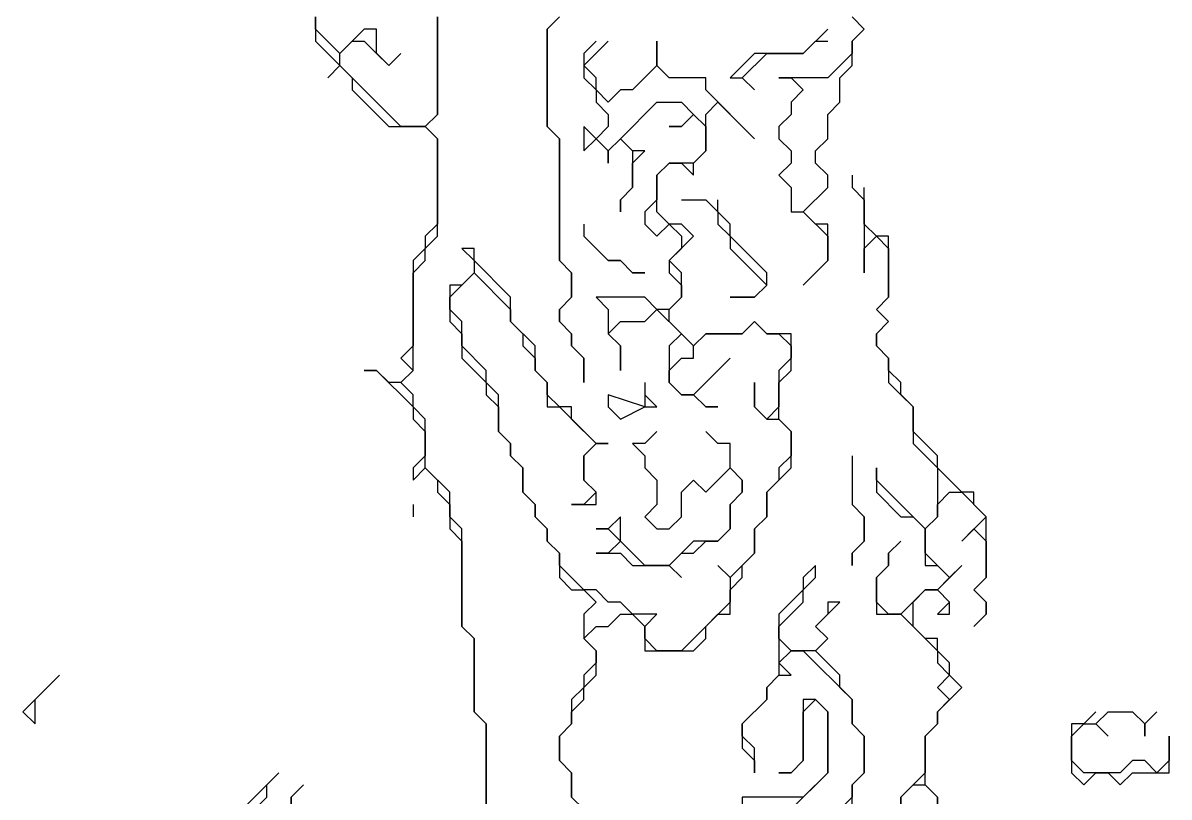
# Model space of a CAD drawing. Header units: metres. Extents: x 76363 to 76886, y 81203 to 81673.
# Drawn here: x 76397.8 to 76435.4, y 81462.6 to 81488 of the extents above; entities that cross this region are included whole.
import ezdxf

# ---------------------------------------------------------------- set-up
doc = ezdxf.new("R2010")
doc.units = ezdxf.units.M

msp = doc.modelspace()

# ---------------------------------------------------------------- linework, layer by layer
for points in [[(76411.4, 81488.2, 228.145), (76411.4, 81485, 228.43), (76411, 81484.6, 228.956), (76410.2, 81484.6, 229.065), (76408.2, 81486.6, 229.01), (76408.2, 81487, 228.95), (76408.6, 81487.4, 228.815), (76409, 81487.4, 228.655), (76409.8, 81486.6, 228.467), (76410.2, 81487, 228.49), (76409.8, 81486.6, 228.467), (76409.4, 81487, 228.485), (76409.4, 81487.8, 228.6), (76409, 81487.8, 228.72), (76408.2, 81487, 228.95), (76407.4, 81487.8, 229.105), (76407.4, 81488.2, 229.09)], [(76407.4, 81488.2, 229.09), (76407.4, 81487.4, 229.12), (76408.2, 81486.6, 229.01), (76407.8, 81486.2, 229.07), (76408.2, 81486.6, 229.01), (76408.6, 81486.2, 228.92), (76408.6, 81485.8, 229.027), (76409.8, 81484.6, 229.22), (76411, 81484.6, 228.956), (76411.4, 81484.2, 228.913), (76411.4, 81481.4, 229.035), (76411, 81481, 229.137), (76411, 81480.6, 229.113), (76410.6, 81480.2, 229.1), (76410.6, 81477.4, 229.06), (76410.2, 81477, 229.08), (76410.6, 81476.6, 229.02), (76410.2, 81476.2, 229.235), (76409.8, 81476.2, 229.39), (76409.4, 81476.6, 229.26), (76409, 81476.6, 229.34), (76409.4, 81476.6, 229.26), (76410.6, 81475.4, 229.345), (76410.6, 81475, 229.407), (76411, 81474.6, 229.375), (76411, 81473.8, 229.65), (76410.6, 81473.4, 229.57), (76410.6, 81473, 229.625), (76411, 81473.4, 229.56), (76411.4, 81473, 229.067), (76411.4, 81472.6, 228.918), (76411.8, 81472.2, 228.587), (76411.8, 81471.4, 228.75), (76412.2, 81471, 228.535), (76412.2, 81468.2, 228.927), (76412.6, 81467.8, 228.81), (76412.6, 81465.4, 229.435), (76413, 81465, 229.163), (76413, 81460.6, 229.375)], [(76413, 81460.6, 229.375), (76413, 81465, 229.163), (76412.6, 81465.4, 229.435), (76412.6, 81467.8, 228.81), (76412.2, 81468.2, 228.927), (76412.2, 81471.4, 228.423), (76411.8, 81471.8, 228.69), (76411.8, 81472.6, 228.543), (76411, 81473.4, 229.56), (76411, 81475, 229.118), (76410.6, 81475.4, 229.345), (76410.6, 81475.8, 229.157), (76410.2, 81476.2, 229.235), (76410.6, 81476.6, 229.02), (76410.6, 81479.8, 229.033), (76411, 81480.2, 229.073), (76411, 81480.6, 229.113), (76411.4, 81481, 229.06), (76411.4, 81484.2, 228.913), (76411, 81484.6, 228.956), (76411.4, 81485, 228.43), (76411.4, 81488.2, 228.145)], [(76415.4, 81488.2, 219.865), (76415, 81487.8, 220.023), (76415, 81484.6, 220.55), (76415.4, 81484.2, 220.583), (76415.4, 81480.2, 220.813), (76415.8, 81479.8, 220.7), (76415.8, 81479, 220.735), (76415.4, 81478.6, 221.317), (76415.4, 81478.2, 221.337), (76415.8, 81477.8, 221.085), (76415.8, 81477.4, 221.204), (76416.2, 81477, 220.8), (76416.2, 81476.2, 220.92), (76416.2, 81477, 220.8), (76415.8, 81477.4, 221.204), (76415.8, 81477.8, 221.085), (76415.4, 81478.2, 221.337), (76415.4, 81478.6, 221.317), (76415.8, 81479, 220.735), (76415.8, 81479.8, 220.7), (76415.4, 81480.2, 220.813), (76415.4, 81484.2, 220.583), (76415, 81484.6, 220.55), (76415, 81487.8, 220.023), (76415.4, 81488.2, 219.865)], [(76425, 81488.2, 219.3), (76425.4, 81487.8, 219.155), (76425, 81487.4, 219.17), (76425, 81487, 219.16), (76424.2, 81486.2, 219.4), (76422.6, 81486.2, 219.98), (76423, 81486.2, 219.927), (76423.4, 81485.8, 219.615), (76423, 81485.4, 219.63), (76423, 81485, 219.7), (76422.6, 81484.6, 219.795), (76422.6, 81484.2, 219.81), (76423, 81483.8, 219.72), (76423, 81483.4, 219.605), (76422.6, 81483, 219.76), (76423, 81482.6, 219.82), (76423, 81481.8, 219.785), (76423.4, 81481.8, 219.653), (76424.2, 81481, 219.59), (76424.2, 81480.2, 219.707), (76423.4, 81479.4, 219.98), (76424.2, 81480.2, 219.707), (76424.2, 81481.4, 219.49), (76423.8, 81481.4, 219.57), (76423.4, 81481.8, 219.653), (76424.2, 81482.6, 219.2), (76424.2, 81483, 219.23), (76423.8, 81483.4, 219.32), (76423.8, 81483.8, 219.33), (76424.2, 81484.2, 219.2), (76424.2, 81485, 219.23), (76424.6, 81485.4, 219.1), (76424.6, 81486.2, 219.12), (76425, 81486.6, 219.15), (76425, 81487.4, 219.17), (76425.4, 81487.8, 219.155)], [(76424.2, 81487.8, 219.62), (76423.4, 81487, 219.975), (76421.8, 81487, 220.1), (76421, 81486.2, 220.14), (76421.4, 81486.2, 220.135), (76421.8, 81485.8, 220.005), (76421.4, 81486.2, 220.135), (76422.2, 81487, 220.205), (76423.4, 81487, 219.975), (76423.8, 81487.4, 219.8), (76424.2, 81487.4, 219.72)], [(76416.6, 81487.4, 219.97), (76416.2, 81487, 219.88), (76416.2, 81486.2, 220.035), (76416.6, 81485.8, 219.98), (76416.6, 81485.4, 219.96), (76417, 81485, 219.98), (76417, 81484.6, 220.003), (76416.6, 81484.2, 220.295), (76416.2, 81484.6, 220.39), (76416.2, 81483.8, 220.557), (76416.6, 81484.2, 220.295), (76417, 81483.8, 220.28), (76417, 81483.4, 220.33), (76417, 81483.8, 220.28), (76417.4, 81484.2, 220.21), (76417.8, 81483.8, 220.345), (76417.8, 81482.6, 220.29), (76417.4, 81482.2, 220.2), (76417.4, 81481.8, 220.185), (76417.4, 81482.2, 220.2), (76417.8, 81482.6, 220.29), (76417.8, 81483.4, 220.33), (76418.2, 81483.8, 220.31), (76417.8, 81483.8, 220.345), (76417.4, 81484.2, 220.21), (76418.6, 81485.4, 220.14), (76419.4, 81485.4, 220.26), (76419.8, 81485, 220.21), (76419.4, 81484.6, 220.37), (76419, 81484.6, 220.3), (76419.4, 81484.6, 220.37), (76419.8, 81485, 220.21), (76420.2, 81484.6, 220.26), (76420.2, 81483.8, 220.49), (76419.8, 81483.4, 220.63), (76419, 81483.4, 220.55), (76418.6, 81483, 220.54), (76418.6, 81482.2, 220.655), (76418.2, 81481.8, 220.38), (76418.2, 81481.4, 220.567), (76418.6, 81481, 220.68), (76419, 81481.4, 220.7), (76419.4, 81481, 220.53), (76419.4, 81480.6, 220.38), (76419, 81480.2, 220.34), (76419, 81479.8, 220.27), (76419.4, 81479.4, 220.37), (76419.4, 81479, 220.36), (76419, 81478.6, 220.243), (76418.6, 81478.6, 220.017), (76418.2, 81479, 219.84), (76416.6, 81479, 220.22), (76417, 81478.6, 220.05), (76417, 81477.8, 220.2), (76417.4, 81477.4, 220.22), (76417.4, 81476.6, 220.21), (76417.4, 81477.4, 220.22), (76417, 81477.8, 220.2), (76417.4, 81478.2, 219.95), (76418.2, 81478.2, 220.1), (76418.6, 81478.6, 220.017), (76419.4, 81477.8, 220.46), (76419, 81477.4, 220.41), (76419, 81476.2, 220.32), (76419.4, 81475.8, 220.393), (76419.8, 81475.8, 220.3), (76420.2, 81475.4, 220.51), (76420.6, 81475.4, 220.51), (76420.2, 81475.4, 220.51), (76419.8, 81475.8, 220.3), (76421, 81477, 220.27), (76419.8, 81475.8, 220.3), (76419.4, 81475.8, 220.393), (76419, 81476.2, 220.32), (76419, 81476.6, 220.33), (76419.4, 81477, 220.425), (76419.8, 81477, 220.43), (76419.8, 81477.4, 220.52), (76420.2, 81477.8, 220.437), (76421.4, 81477.8, 220.61), (76421.8, 81478.2, 220.43), (76422.2, 81477.8, 220.52), (76422.6, 81477.8, 220.47), (76423, 81477.4, 220.58), (76423, 81477, 220.61), (76422.6, 81476.6, 220.703), (76422.6, 81475.4, 220.655), (76422.2, 81475, 220.71), (76421.8, 81475.4, 220.69), (76421.8, 81476.2, 220.61), (76421.8, 81475.4, 220.69), (76422.2, 81475, 220.71), (76422.6, 81475, 220.63), (76423, 81474.6, 220.65), (76423, 81473.8, 220.88), (76422.6, 81473.4, 221.14), (76422.6, 81473, 221.155), (76422.2, 81472.6, 221.397), (76422.2, 81471.8, 221.6), (76421.8, 81471.4, 221.82), (76421.8, 81470.6, 221.8), (76421, 81469.8, 221.867), (76420.6, 81470.2, 221.73), (76421, 81469.8, 221.867), (76421, 81469, 222.06), (76419.4, 81467.4, 222.07), (76418.6, 81467.4, 222.07), (76418.2, 81467.8, 222.01), (76418.2, 81468.2, 221.84), (76418.6, 81468.6, 221.74), (76417.8, 81468.6, 221.715), (76417.4, 81469, 221.69), (76417, 81469, 221.69), (76416.6, 81469.4, 221.955), (76416.2, 81469.4, 222.188), (76415.4, 81470.2, 222.563), (76415.4, 81470.6, 222.53), (76415, 81471, 222.718), (76415, 81471.4, 222.747), (76414.6, 81471.8, 223.24), (76414.6, 81472.2, 223.29), (76414.2, 81472.6, 223.815), (76414.2, 81473.4, 223.757), (76413.8, 81473.8, 224.28), (76413.8, 81474.2, 224.426), (76413.4, 81474.6, 225.09), (76413.4, 81475.8, 224.987), (76413, 81476.2, 225.343), (76413, 81476.6, 225.49), (76412.2, 81477.4, 226.347), (76412.2, 81478.2, 226.787), (76411.8, 81478.6, 227.208), (76411.8, 81479, 227.397), (76412.6, 81479.8, 226.945), (76413.8, 81478.6, 225.01), (76413.8, 81478.2, 225.068), (76414.2, 81477.8, 224.535), (76414.2, 81477.4, 224.442), (76414.6, 81477, 223.683), (76414.6, 81476.6, 223.895), (76415, 81476.2, 223.137), (76415, 81475.4, 223.265), (76415.4, 81475.4, 222.475), (76416.6, 81474.2, 221.444), (76416.2, 81473.8, 221.94), (76416.2, 81473, 222.097), (76416.6, 81472.6, 221.887), (76416.2, 81472.2, 222.065), (76415.8, 81472.2, 222.37), (76416.6, 81472.2, 221.835), (76416.6, 81472.6, 221.887), (76416.2, 81473, 222.097), (76416.2, 81473.8, 221.94), (76416.6, 81474.2, 221.444), (76417, 81474.2, 221.003), (76416.6, 81474.2, 221.444), (76415.8, 81475, 221.712), (76415.8, 81475.4, 221.543), (76415.4, 81475.4, 222.475), (76415, 81475.8, 223.173), (76415, 81476.2, 223.137), (76414.6, 81476.6, 223.895), (76414.6, 81477.4, 223.65), (76413.8, 81478.2, 225.068), (76413.8, 81479, 225.05), (76412.6, 81480.2, 227.141), (76412.6, 81480.6, 227.02), (76412.2, 81480.6, 227.947), (76412.6, 81480.2, 227.141), (76412.6, 81479.8, 226.945), (76412.2, 81479.4, 227.273), (76411.8, 81479.4, 227.65), (76411.8, 81478.2, 227.247), (76412.2, 81477.8, 226.615), (76412.2, 81477, 226.297), (76413, 81476.2, 225.343), (76413, 81475.8, 225.388), (76413.4, 81475.4, 224.99), (76413.4, 81474.6, 225.09), (76413.8, 81474.2, 224.426), (76413.8, 81473.8, 224.28), (76414.2, 81473.4, 223.757), (76414.2, 81472.6, 223.815), (76414.6, 81472.2, 223.29), (76414.6, 81471.8, 223.24), (76415, 81471.4, 222.747), (76415, 81471, 222.718), (76415.4, 81470.6, 222.53), (76415.4, 81469.8, 222.703), (76415.8, 81469.4, 222.4), (76416.2, 81469.4, 222.188), (76416.6, 81469, 221.805), (76416.2, 81468.6, 222.376), (76416.2, 81467.8, 223.147), (76416.6, 81467.4, 223), (76416.6, 81467, 223.212), (76416.2, 81466.6, 223.833), (76416.2, 81466.2, 224.034), (76415.8, 81465.8, 224.5), (76415.8, 81465, 224.505), (76415.4, 81464.6, 224.977), (76415.4, 81463.8, 225.063), (76415.8, 81463.4, 224.81), (76415.8, 81462.6, 224.985), (76416.2, 81462.2, 224.725)], [(76416.2, 81462.2, 224.725), (76415.8, 81462.6, 224.985), (76415.8, 81463.4, 224.81), (76415.4, 81463.8, 225.063), (76415.4, 81464.6, 224.977), (76415.8, 81465, 224.505), (76415.8, 81465.4, 224.497), (76416.2, 81465.8, 224.153), (76416.2, 81466.2, 224.034), (76416.6, 81466.6, 223.428), (76416.6, 81467.4, 223), (76416.2, 81467.8, 223.147), (76416.6, 81468.2, 222.48), (76417, 81468.2, 222.248), (76417.4, 81468.6, 221.75), (76417.8, 81468.6, 221.715), (76418.2, 81468.2, 221.84), (76418.2, 81467.4, 222.11), (76419.8, 81467.4, 222.067), (76420.2, 81467.8, 222.08), (76420.2, 81468.2, 222.135), (76420.6, 81468.6, 222.23), (76421, 81468.6, 222.12), (76421, 81469.4, 221.92), (76421.4, 81469.8, 221.79), (76421.4, 81470.2, 221.88), (76421.8, 81470.6, 221.8), (76421.8, 81471.4, 221.82), (76422.2, 81471.8, 221.6), (76422.2, 81472.6, 221.397), (76423, 81473.4, 220.94), (76423, 81474.6, 220.65), (76422.6, 81475, 220.63), (76422.6, 81476.2, 220.76), (76423, 81476.6, 220.625), (76423, 81477.8, 220.24), (76422.2, 81477.8, 220.52), (76421.8, 81478.2, 220.43), (76421.4, 81477.8, 220.61), (76420.2, 81477.8, 220.437), (76419.8, 81477.4, 220.52), (76419, 81478.2, 220.36), (76419, 81478.6, 220.243), (76419.4, 81479, 220.36), (76419.4, 81479.8, 220.355), (76419, 81480.2, 220.34), (76419.8, 81481, 220.53), (76419.4, 81481.4, 220.593), (76419, 81481.4, 220.7), (76418.6, 81481.8, 220.645), (76418.6, 81483, 220.54), (76419, 81483.4, 220.55), (76419.4, 81483.4, 220.63), (76419.8, 81483, 220.76), (76419.8, 81483.4, 220.63), (76420.2, 81483.8, 220.49), (76420.2, 81485, 220.09), (76420.6, 81485.4, 220.02), (76421.8, 81484.2, 219.9), (76420.2, 81485.8, 220.045), (76420.2, 81486.2, 219.985), (76419, 81486.2, 220.04), (76418.6, 81486.6, 219.975), (76418.6, 81487.4, 219.97), (76418.6, 81486.6, 219.975), (76417.8, 81485.8, 220.057), (76417.4, 81485.8, 220.01), (76417, 81485.4, 219.88), (76416.6, 81485.8, 219.98), (76416.6, 81486.2, 220), (76416.2, 81486.6, 219.98), (76417, 81487.4, 219.993)], [(76425, 81483, 219.06), (76425, 81482.6, 219.08), (76425.4, 81482.2, 218.977), (76425.4, 81479.8, 219.23), (76425.4, 81480.6, 219.083), (76425.8, 81481, 219.05), (76426.2, 81480.6, 218.96), (76426.2, 81479, 218.84), (76425.8, 81478.6, 218.87), (76426.2, 81478.2, 218.81), (76425.8, 81477.8, 218.945), (76425.8, 81477.4, 218.96), (76426.2, 81477, 218.95), (76426.2, 81476.2, 218.937), (76427, 81475.4, 218.8), (76427, 81474.2, 218.86), (76427.8, 81473.4, 218.73), (76427.8, 81471.8, 218.95), (76427.4, 81471.4, 219.3), (76425.8, 81473, 219.62), (76425.8, 81473.4, 219.48), (76425.8, 81472.6, 219.67), (76426.6, 81471.8, 219.63), (76427, 81471.8, 219.353), (76427.4, 81471.4, 219.3), (76427.4, 81470.2, 219.45), (76427.8, 81470.2, 219.353), (76428.2, 81469.8, 219.39), (76427.8, 81469.4, 219.53), (76427.4, 81469.4, 219.607), (76426.6, 81468.6, 219.455), (76426.2, 81468.6, 219.455), (76425.8, 81469, 219.555), (76425.8, 81469.8, 219.62), (76426.2, 81470.2, 219.53), (76426.2, 81470.6, 219.58), (76426.6, 81471, 219.542), (76426.2, 81470.6, 219.58), (76426.2, 81470.2, 219.53), (76425.8, 81469.8, 219.62), (76425.8, 81468.6, 219.495), (76426.6, 81468.6, 219.455), (76427.8, 81467.4, 219.13), (76427.8, 81467, 219.19), (76428.2, 81466.6, 219.17), (76427.8, 81466.2, 219.305), (76428.2, 81465.8, 219.17), (76427.8, 81465.4, 219.31), (76427.8, 81465, 219.28), (76427.4, 81464.6, 219.51), (76427.4, 81463.4, 219.26), (76426.6, 81462.6, 219.687), (76426.6, 81461.8, 219.58)], [(76427.8, 81460.6, 218.98), (76427.8, 81462.6, 219.035), (76427.4, 81463, 219.24), (76427.4, 81464.6, 219.51), (76427.8, 81465, 219.28), (76427.8, 81465.4, 219.31), (76428.6, 81466.2, 219.04), (76428.2, 81466.6, 219.17), (76428.2, 81467, 219.11), (76427.8, 81467.4, 219.13), (76427.8, 81467.8, 219.225), (76427.4, 81467.8, 219.3), (76427, 81468.2, 219.44), (76427, 81469, 219.59), (76427.4, 81469.4, 219.607), (76427.8, 81469.4, 219.53), (76428.2, 81469, 219.38), (76427.8, 81468.6, 219.41), (76428.2, 81468.6, 219.33), (76428.2, 81469, 219.38), (76427.8, 81469.4, 219.53), (76428.6, 81470.2, 219.25), (76428.2, 81469.8, 219.39), (76427.4, 81470.6, 219.36), (76427.4, 81471.4, 219.3), (76427.8, 81471.8, 218.95), (76427.8, 81472.2, 218.89), (76428.2, 81472.6, 218.71), (76428.6, 81472.6, 218.775), (76429.4, 81471.8, 218.78), (76428.6, 81471, 218.98), (76429, 81471.4, 218.84), (76429.4, 81471, 218.755), (76429.4, 81469.8, 218.85), (76429, 81469.4, 218.98), (76429.4, 81469, 218.89), (76429.4, 81468.6, 218.88), (76429, 81468.2, 218.93), (76429.4, 81468.6, 218.88), (76429.4, 81469, 218.89), (76429, 81469.4, 218.98), (76429.4, 81469.8, 218.85), (76429.4, 81471.8, 218.78), (76429, 81472.2, 218.805), (76429, 81472.6, 218.75), (76428.6, 81472.6, 218.775), (76427.8, 81473.4, 218.73), (76427.8, 81473.8, 218.68), (76427, 81474.6, 218.87), (76427, 81475.4, 218.8), (76426.6, 81475.8, 218.81), (76426.6, 81476.2, 218.835), (76426.2, 81476.6, 218.93), (76426.2, 81477, 218.95), (76425.8, 81477.4, 218.96), (76425.8, 81477.8, 218.945), (76426.2, 81478.2, 218.81), (76425.8, 81478.6, 218.87), (76426.2, 81479, 218.84), (76426.2, 81481, 218.97), (76425.8, 81481, 219.05), (76425.4, 81481.4, 219.07), (76425.4, 81482.6, 218.97)], [(76419.4, 81482.2, 220.73), (76420.2, 81482.2, 220.62), (76420.6, 81481.8, 220.405), (76420.6, 81481.4, 220.385), (76421, 81481, 220.36), (76421, 81480.6, 220.35), (76422.2, 81479.4, 220.335), (76421.8, 81479, 220.35), (76421, 81479, 220.277), (76421.8, 81479, 220.35), (76422.2, 81479.4, 220.335), (76422.2, 81479.8, 220.09), (76421, 81481, 220.36), (76421, 81481.4, 220.27), (76420.6, 81481.8, 220.405), (76420.6, 81482.2, 220.42)], [(76416.2, 81481.4, 220.1), (76416.2, 81481, 220.075), (76417, 81480.2, 220.27), (76417.4, 81480.2, 220.305), (76417.8, 81479.8, 220.13), (76418.2, 81479.8, 220.09), (76417.8, 81479.8, 220.13), (76417.4, 81480.2, 220.305), (76417, 81480.2, 220.27), (76416.2, 81481, 220.075)], [(76422.6, 81478.6, 220.26)], [(76418.2, 81476.2, 220.133), (76418.2, 81475.4, 220.21), (76417, 81475.8, 220.23), (76417, 81475.4, 220.21), (76417.4, 81475, 220.267), (76418.2, 81475.4, 220.21), (76418.6, 81475.4, 220.28), (76418.2, 81475.8, 220.145)], [(76418.6, 81474.6, 220.55), (76418.2, 81474.2, 220.69), (76417.8, 81474.2, 220.58), (76418.2, 81473.8, 220.83), (76418.2, 81473.4, 220.857), (76418.6, 81473, 220.79), (76418.6, 81472.2, 220.94), (76418.2, 81471.8, 221.115), (76418.6, 81471.4, 220.91), (76419, 81471.4, 220.94), (76419.4, 81471.8, 221.04), (76419.4, 81472.6, 220.84), (76419.8, 81473, 220.837), (76420.2, 81472.6, 220.955), (76421, 81473.4, 220.977), (76421.4, 81473, 221.24), (76421.4, 81472.6, 221.45), (76421, 81472.2, 221.51), (76421, 81471.4, 221.78), (76420.6, 81471, 221.663), (76419.8, 81471, 221.345), (76419, 81470.2, 221.58), (76418.2, 81470.2, 221.66), (76417.4, 81471, 221.673), (76417.4, 81471.8, 221.47), (76417, 81471.4, 221.79), (76416.6, 81471.4, 221.84), (76417, 81471.4, 221.79), (76417.4, 81471, 221.673), (76417, 81470.6, 221.92), (76416.6, 81470.6, 221.99), (76417.4, 81470.6, 221.8), (76417.8, 81470.2, 221.82), (76419, 81470.2, 221.58), (76419.4, 81469.8, 221.83), (76419, 81470.2, 221.58), (76419.4, 81470.6, 221.37), (76419.8, 81470.6, 221.555), (76420.2, 81471, 221.5), (76420.6, 81471, 221.663), (76421, 81471.4, 221.78), (76421, 81472.2, 221.51), (76421.4, 81472.6, 221.45), (76421.4, 81473, 221.24), (76421, 81473.4, 220.977), (76421, 81474.2, 220.83), (76420.6, 81474.2, 220.83), (76420.2, 81474.6, 220.85)], [(76425, 81473.8, 219.845), (76425, 81472.2, 219.81), (76425.4, 81471.8, 219.79), (76425.4, 81471, 219.75), (76425, 81470.6, 219.975), (76425, 81470.2, 219.903), (76425, 81470.6, 219.975), (76425.4, 81471, 219.75), (76425.4, 81471.8, 219.79), (76425, 81472.2, 219.81)], [(76410.6, 81472.2, 229.4), (76410.6, 81471.8, 229.34)], [(76425, 81462.2, 220.865), (76425, 81463, 221.01), (76425.4, 81463.4, 220.86), (76425.4, 81464.6, 220.85), (76425, 81465, 221), (76425, 81465.8, 220.83), (76424.6, 81466.2, 220.84), (76424.6, 81466.6, 220.72), (76423.8, 81467.4, 220.87), (76424.2, 81467.8, 220.61), (76423.8, 81468.2, 220.52), (76424.6, 81469, 220.055), (76424.2, 81469, 220.24), (76424.2, 81468.6, 220.31), (76423.8, 81468.2, 220.52), (76424.2, 81467.8, 220.61), (76423.8, 81467.4, 220.87), (76423, 81467.4, 220.83), (76422.6, 81467.8, 220.89), (76422.6, 81468.2, 220.905), (76423.4, 81469, 220.52), (76423.4, 81469.4, 220.57), (76423.8, 81469.8, 220.48), (76423.8, 81470.2, 220.57), (76423.4, 81469.8, 220.688), (76423.4, 81469.4, 220.57), (76422.6, 81468.6, 221.007), (76422.6, 81466.6, 220.95), (76422.2, 81466.2, 221.05), (76422.2, 81465.8, 220.99), (76421.4, 81465, 221.19), (76421.4, 81464.2, 221.01), (76421.8, 81463.8, 220.957), (76421.8, 81463.4, 221), (76421.8, 81464.2, 220.93), (76421.4, 81464.6, 221.02), (76421.4, 81465, 221.19), (76422.2, 81465.8, 220.99), (76422.2, 81466.2, 221.05), (76422.6, 81466.6, 220.95), (76423, 81466.6, 220.95), (76422.6, 81467, 220.97), (76423, 81467.4, 220.83), (76423.4, 81467.4, 220.83), (76425, 81465.8, 220.83), (76425, 81465, 221), (76425.4, 81464.6, 220.85), (76425.4, 81463.4, 220.86), (76425, 81463, 221.01), (76425, 81462.6, 221), (76423.4, 81461, 220.855)], [(76399, 81466.6, 229), (76397.8, 81465.4, 228.955), (76398.2, 81465, 228.965), (76398.2, 81465.8, 228.97)], [(76423, 81462.2, 221.135), (76424.2, 81463.4, 220.995), (76424.2, 81465.4, 220.98), (76423.8, 81465.8, 220.91), (76423.4, 81465.8, 220.92), (76423.4, 81463.8, 220.63), (76423, 81463.4, 220.603), (76422.6, 81463.4, 220.735), (76423, 81463.4, 220.603), (76423.4, 81463.8, 220.63), (76423.4, 81465.4, 220.745), (76423.8, 81465.8, 220.91), (76424.2, 81465.4, 220.98), (76424.2, 81463.4, 220.995), (76423.4, 81462.6, 220.85), (76421.4, 81462.6, 221.277), (76421.4, 81461.8, 221.24)], [(76433, 81465.4, 218.795), (76432.6, 81465, 218.85), (76432.2, 81465, 218.78), (76432.2, 81463.4, 218.86), (76432.6, 81463, 218.875), (76433, 81463.4, 219.09), (76433.4, 81463.4, 219.01), (76433.8, 81463, 218.8), (76434.2, 81463.4, 218.855), (76435.4, 81463.4, 218.74), (76435.4, 81464.6, 218.75), (76435.4, 81463.8, 218.79), (76435, 81463.4, 218.78), (76434.6, 81463.8, 218.95), (76434.2, 81463.8, 218.95), (76433.8, 81463.4, 218.895), (76432.6, 81463.4, 219.05), (76432.2, 81463.8, 218.8), (76432.2, 81464.6, 218.77), (76432.6, 81465, 218.85), (76433, 81465, 218.82), (76433.4, 81464.6, 218.98), (76433, 81465, 218.82), (76433.4, 81465.4, 218.8), (76434.2, 81465.4, 218.71), (76434.6, 81465, 218.77), (76434.6, 81464.6, 218.875), (76434.6, 81465, 218.77), (76435, 81465.4, 218.71)], [(76406.2, 81463.4, 229.22), (76405, 81462.2, 229.167), (76405, 81461.8, 229.225), (76405.4, 81461.4, 229.13), (76405.8, 81461.4, 228.97), (76406.6, 81462.2, 229.01), (76406.6, 81462.6, 229.06), (76407, 81463, 229.05), (76406.6, 81462.6, 229.06), (76406.6, 81462.2, 229.01), (76405.8, 81461.4, 228.97), (76405.4, 81461.4, 229.13), (76405, 81461.8, 229.225), (76405.8, 81462.6, 229.18), (76405.8, 81463, 229.2)], [(76426.6, 81461.4, 219.525), (76426.6, 81462.6, 219.687), (76427, 81463, 219.557), (76427.4, 81463, 219.24), (76427.8, 81462.6, 219.035), (76427.8, 81460.2, 219.04)]]:
    msp.add_polyline3d(points)

doc.saveas('drawing.dxf')
